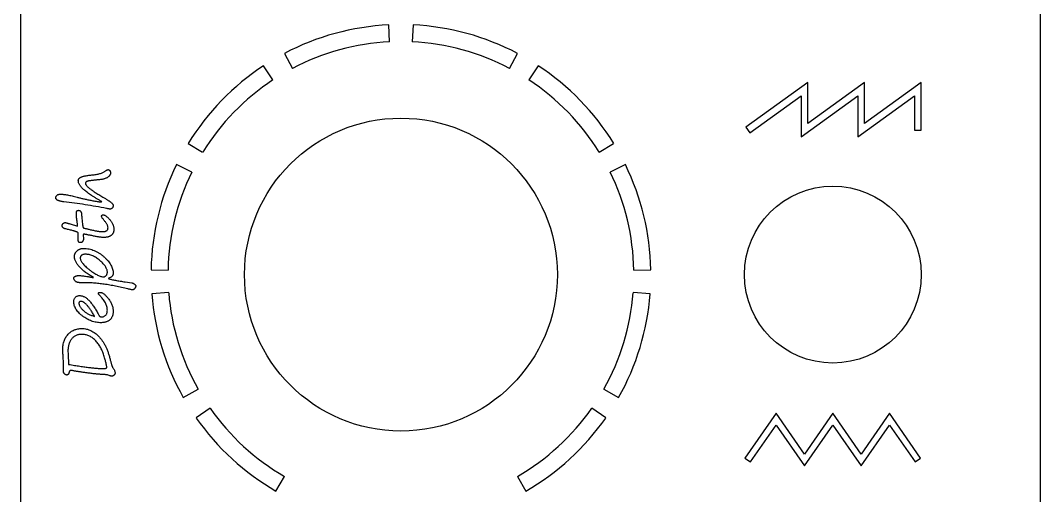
# Model space of a CAD drawing. Extents: x 87 to 117, y 47 to 176.
# Drawn here: x 86.72 to 116.72, y 135.49 to 149.46 of the extents above; entities that cross this region are included whole.
import ezdxf

# ---------------------------------------------------------------- set-up
doc = ezdxf.new("R2010")
doc.units = 0
doc.layers.get('0').update_dxf_attribs({"linetype": 'CONTINUOUS'})

msp = doc.modelspace()

# ---------------------------------------------------------------- linework, layer by layer
at = {"color": 7, "linetype": 'CONTINUOUS'}
for p, q in [((86.719, 172.625), (86.719, 50.625)), ((116.719, 50.625), (116.719, 172.625)), ((97.577, 148.827), (97.552, 149.327)), ((98.265, 149.327), (98.241, 148.827)), ((94.483, 148.488), (94.716, 148.046)), ((101.101, 148.046), (101.334, 148.488)), ((94.144, 147.708), (93.87, 148.126)), ((101.947, 148.126), (101.673, 147.708)), ((109.875, 147.631), (108.05, 146.317)), ((109.875, 146.431), (109.875, 147.631)), ((111.542, 147.631), (109.875, 146.431)), ((111.542, 146.431), (111.542, 147.631)), ((113.209, 147.631), (111.542, 146.431)), ((113.209, 146.235), (113.209, 147.631)), ((108.167, 146.154), (109.675, 147.24)), ((109.675, 146.04), (111.342, 147.24)), ((109.675, 147.24), (109.675, 146.04)), ((111.342, 146.04), (113.009, 147.24)), ((111.342, 147.24), (111.342, 146.04)), ((113.009, 147.24), (113.009, 146.235)), ((108.05, 146.317), (108.167, 146.154)), ((113.009, 146.235), (113.209, 146.235)), ((91.653, 145.844), (92.078, 145.581)), ((103.739, 145.581), (104.164, 145.844)), ((91.758, 145), (91.309, 145.22)), ((104.508, 145.22), (104.059, 145)), ((89.109, 144.132), (89.109, 144.136)), ((88.184, 143.475), (88.402, 143.411)), ((88.421, 142.984), (88.421, 143.19)), ((88.564, 143.149), (88.573, 143.049)), ((90.56, 142.128), (91.06, 142.118)), ((104.757, 142.118), (105.257, 142.128)), ((88.578, 141.748), (88.494, 141.747)), ((89.804, 141.771), (89.993, 141.741)), ((91.079, 141.455), (90.581, 141.416)), ((105.236, 141.416), (104.738, 141.455)), ((87.984, 139.136), (87.988, 139.278)), ((91.508, 138.372), (91.943, 138.618)), ((103.874, 138.618), (104.309, 138.372)), ((92.297, 138.056), (91.888, 137.77)), ((103.929, 137.77), (103.52, 138.056)), ((108.942, 137.911), (108.026, 136.592)), ((109.775, 136.711), (108.942, 137.911)), ((110.609, 137.911), (109.775, 136.711)), ((111.442, 136.711), (110.609, 137.911)), ((112.275, 137.911), (111.442, 136.711)), ((113.191, 136.592), (112.275, 137.911)), ((108.191, 136.478), (108.942, 137.56)), ((108.942, 137.56), (109.775, 136.36)), ((109.775, 136.36), (110.609, 137.56)), ((110.609, 137.56), (111.442, 136.36)), ((111.442, 136.36), (112.275, 137.56)), ((112.275, 137.56), (113.026, 136.478)), ((108.026, 136.592), (108.191, 136.478)), ((113.026, 136.478), (113.191, 136.592)), ((94.234, 135.62), (94.484, 136.053)), ((101.334, 136.053), (101.584, 135.62))]:
    msp.add_line(p, q, dxfattribs=at)
for centre, radius in [((97.909, 141.985), 4.6), ((110.609, 141.985), 2.6)]:
    msp.add_circle(centre, radius, dxfattribs=at)
for radius, start, end in [(7.35, 92.7778, 117.7778), (7.35, 62.2222, 87.2222), (6.85, 92.7778, 117.7778), (6.85, 62.2222, 87.2222), (7.35, 123.3333, 148.3333), (7.35, 31.6667, 56.6667), (6.85, 123.3333, 148.3333), (6.85, 31.6667, 56.6667), (7.35, 153.8889, 178.8889), (7.35, 1.1111, 26.1111), (6.85, 153.8889, 178.8889), (6.85, 1.1111, 26.1111), (7.35, 184.4444, 209.4444), (6.85, 184.4444, 209.4444), (6.85, 330.5556, 355.5556), (7.35, 330.5556, 355.5556), (6.85, 215, 240), (6.85, 300, 325), (7.35, 215, 240), (7.35, 300, 325)]:
    msp.add_arc((97.909, 141.985), radius, start, end, dxfattribs=at)
for points, knots in [([(88.421, 144.746), (88.421, 144.751), (88.422, 144.761), (88.425, 144.776), (88.431, 144.79), (88.439, 144.804), (88.45, 144.817), (88.462, 144.828), (88.478, 144.839), (88.495, 144.85), (88.517, 144.86), (88.544, 144.869), (88.577, 144.877), (88.615, 144.886), (88.658, 144.894), (88.707, 144.901), (88.762, 144.908), (88.801, 144.912), (88.821, 144.914)], [0, 0, 0, 0, 0.0330762, 0.0655449, 0.0985237, 0.1318061, 0.1660768, 0.2033226, 0.2427712, 0.2857338, 0.3353886, 0.3963584, 0.4678918, 0.5511278, 0.6458034, 0.7522691, 0.8698715, 1, 1, 1, 1]), ([(88.821, 144.914), (88.842, 144.916), (88.884, 144.92), (88.945, 144.93), (89, 144.94), (89.051, 144.953), (89.098, 144.969), (89.139, 144.985), (89.177, 145.004), (89.199, 145.019), (89.209, 145.026)], [0, 0, 0, 0, 0.159857, 0.308862, 0.447179, 0.576001, 0.6944, 0.804753, 0.906005, 1, 1, 1, 1]), ([(89.371, 144.978), (89.37, 144.972), (89.37, 144.959), (89.365, 144.941), (89.358, 144.923), (89.348, 144.906), (89.336, 144.889), (89.321, 144.872), (89.302, 144.857), (89.281, 144.842), (89.257, 144.827), (89.228, 144.815), (89.195, 144.804), (89.158, 144.794), (89.117, 144.785), (89.072, 144.778), (89.023, 144.771), (88.988, 144.768), (88.97, 144.767)], [0, 0, 0, 0, 0.038672, 0.076375, 0.115084, 0.155284, 0.197453, 0.242638, 0.290926, 0.3431, 0.400339, 0.463707, 0.533816, 0.611272, 0.696348, 0.789739, 0.890538, 1, 1, 1, 1]), ([(89.209, 145.026), (89.219, 145.033), (89.236, 145.045), (89.261, 145.059), (89.281, 145.069), (89.294, 145.07), (89.3, 145.071)], [0, 0, 0, 0, 0.340789, 0.617846, 0.835251, 1, 1, 1, 1]), ([(89.3, 145.071), (89.304, 145.071), (89.313, 145.07), (89.326, 145.063), (89.338, 145.054), (89.349, 145.041), (89.358, 145.027), (89.365, 145.011), (89.37, 144.995), (89.37, 144.984), (89.371, 144.978)], [0, 0, 0, 0, 0.10397, 0.209769, 0.328253, 0.46437, 0.604633, 0.737757, 0.868366, 1, 1, 1, 1]), ([(89.109, 144.136), (89.081, 144.151), (89.027, 144.181), (88.949, 144.226), (88.876, 144.269), (88.809, 144.312), (88.747, 144.353), (88.691, 144.394), (88.64, 144.434), (88.594, 144.472), (88.554, 144.51), (88.518, 144.546), (88.489, 144.582), (88.464, 144.617), (88.445, 144.65), (88.431, 144.683), (88.423, 144.714), (88.422, 144.735), (88.421, 144.746)], [0, 0, 0, 0, 0.100264, 0.194885, 0.284286, 0.368137, 0.44659, 0.520138, 0.588362, 0.651184, 0.709408, 0.762742, 0.811618, 0.855888, 0.896523, 0.933422, 0.967648, 1, 1, 1, 1]), ([(88.97, 144.767), (88.954, 144.766), (88.921, 144.763), (88.876, 144.759), (88.834, 144.754), (88.798, 144.749), (88.765, 144.745), (88.738, 144.74), (88.715, 144.736), (88.696, 144.731), (88.68, 144.726), (88.667, 144.72), (88.656, 144.713), (88.646, 144.706), (88.639, 144.697), (88.634, 144.688), (88.63, 144.678), (88.63, 144.671), (88.63, 144.667)], [0, 0, 0, 0, 0.1347089, 0.2567683, 0.3671234, 0.4658128, 0.5526616, 0.6271486, 0.6899989, 0.7405413, 0.7829751, 0.8211256, 0.8561868, 0.8870114, 0.9161208, 0.9440281, 0.9714853, 1, 1, 1, 1]), ([(88.63, 144.667), (88.631, 144.663), (88.632, 144.652), (88.639, 144.636), (88.65, 144.619), (88.665, 144.6), (88.684, 144.579), (88.709, 144.557), (88.736, 144.532), (88.769, 144.507), (88.805, 144.479), (88.846, 144.45), (88.891, 144.419), (88.941, 144.387), (88.995, 144.353), (89.053, 144.317), (89.115, 144.279), (89.158, 144.254), (89.181, 144.241)], [0, 0, 0, 0, 0.0199306, 0.0443872, 0.0730192, 0.1076722, 0.147738, 0.193732, 0.2460514, 0.3045462, 0.3689705, 0.4402054, 0.5174532, 0.6010973, 0.691041, 0.7876526, 0.890587, 1, 1, 1, 1]), ([(87.757, 144.236), (87.757, 144.243), (87.758, 144.257), (87.765, 144.278), (87.776, 144.297), (87.791, 144.315), (87.81, 144.331), (87.833, 144.342), (87.859, 144.348), (87.878, 144.349), (87.888, 144.349)], [0, 0, 0, 0, 0.109713, 0.218158, 0.331841, 0.454114, 0.580924, 0.710911, 0.848911, 1, 1, 1, 1]), ([(87.888, 144.349), (87.904, 144.349), (87.937, 144.348), (87.989, 144.344), (88.046, 144.337), (88.106, 144.327), (88.171, 144.315), (88.24, 144.299), (88.313, 144.282), (88.364, 144.268), (88.389, 144.261)], [0, 0, 0, 0, 0.093561, 0.196113, 0.307279, 0.42722, 0.556173, 0.69484, 0.842481, 1, 1, 1, 1]), ([(87.997, 144.125), (87.985, 144.126), (87.963, 144.129), (87.932, 144.134), (87.903, 144.139), (87.877, 144.146), (87.855, 144.152), (87.835, 144.159), (87.818, 144.167), (87.801, 144.178), (87.785, 144.192), (87.769, 144.208), (87.759, 144.222), (87.757, 144.232), (87.757, 144.236)], [0, 0, 0, 0, 0.125172, 0.238929, 0.343817, 0.437758, 0.521717, 0.59661, 0.661627, 0.719331, 0.815797, 0.893087, 0.953153, 1, 1, 1, 1]), ([(89.249, 143.929), (89.144, 143.949), (88.935, 143.989), (88.621, 144.041), (88.308, 144.087), (88.1, 144.112), (87.997, 144.125)], [0, 0, 0, 0, 0.253252, 0.504267, 0.753293, 1, 1, 1, 1]), ([(88.389, 144.261), (88.403, 144.257), (88.431, 144.249), (88.475, 144.239), (88.521, 144.227), (88.571, 144.216), (88.623, 144.204), (88.677, 144.193), (88.734, 144.181), (88.793, 144.17), (88.85, 144.159), (88.903, 144.149), (88.949, 144.14), (88.99, 144.134), (89.025, 144.128), (89.054, 144.124), (89.078, 144.122), (89.091, 144.122), (89.097, 144.121)], [0, 0, 0, 0, 0.058719, 0.121416, 0.187404, 0.257392, 0.331078, 0.408379, 0.489385, 0.574015, 0.656471, 0.730469, 0.796416, 0.853442, 0.902499, 0.943535, 0.975721, 1, 1, 1, 1]), ([(89.097, 144.121), (89.1, 144.122), (89.107, 144.123), (89.108, 144.129), (89.109, 144.132)], [0, 0, 0, 0, 0.513011, 1, 1, 1, 1]), ([(89.181, 144.241), (89.194, 144.233), (89.219, 144.219), (89.255, 144.197), (89.287, 144.177), (89.316, 144.159), (89.341, 144.142), (89.362, 144.127), (89.38, 144.113), (89.399, 144.098), (89.417, 144.08), (89.434, 144.058), (89.444, 144.038), (89.446, 144.024), (89.447, 144.017)], [0, 0, 0, 0, 0.128109, 0.244385, 0.35113, 0.446782, 0.530664, 0.605134, 0.667952, 0.721037, 0.809165, 0.882782, 0.945225, 1, 1, 1, 1]), ([(89.447, 144.017), (89.446, 144.01), (89.446, 143.996), (89.44, 143.977), (89.433, 143.958), (89.421, 143.943), (89.408, 143.929), (89.392, 143.92), (89.375, 143.913), (89.363, 143.913), (89.357, 143.913)], [0, 0, 0, 0, 0.13972, 0.269786, 0.397158, 0.526109, 0.650685, 0.766224, 0.881341, 1, 1, 1, 1]), ([(88.364, 143.758), (88.364, 143.769), (88.365, 143.79), (88.367, 143.818), (88.371, 143.839), (88.377, 143.854), (88.386, 143.864), (88.398, 143.87), (88.412, 143.874), (88.422, 143.874), (88.428, 143.875)], [0, 0, 0, 0, 0.225143, 0.406794, 0.542232, 0.639505, 0.718446, 0.801965, 0.893919, 1, 1, 1, 1]), ([(88.377, 143.607), (88.375, 143.621), (88.372, 143.649), (88.367, 143.689), (88.365, 143.724), (88.364, 143.747), (88.364, 143.758)], [0, 0, 0, 0, 0.289915, 0.551492, 0.788677, 1, 1, 1, 1]), ([(88.428, 143.875), (88.434, 143.874), (88.446, 143.874), (88.464, 143.868), (88.479, 143.859), (88.491, 143.846), (88.501, 143.83), (88.509, 143.81), (88.514, 143.787), (88.515, 143.77), (88.516, 143.761)], [0, 0, 0, 0, 0.119887, 0.22792, 0.333442, 0.442531, 0.558761, 0.686667, 0.833688, 1, 1, 1, 1]), ([(88.516, 143.761), (88.518, 143.737), (88.521, 143.69), (88.527, 143.622), (88.533, 143.556), (88.54, 143.504), (88.545, 143.464), (88.549, 143.439), (88.553, 143.417), (88.556, 143.399), (88.559, 143.384), (88.562, 143.373), (88.565, 143.365), (88.568, 143.359), (88.577, 143.357), (88.589, 143.352), (88.609, 143.347), (88.636, 143.34), (88.67, 143.331), (88.71, 143.322), (88.758, 143.311), (88.81, 143.299), (88.863, 143.287), (88.913, 143.277), (88.958, 143.269), (88.998, 143.261), (89.033, 143.255), (89.063, 143.251), (89.088, 143.249), (89.103, 143.248), (89.109, 143.248)], [0, 0, 0, 0, 0.074763, 0.146514, 0.215549, 0.281645, 0.31193, 0.338845, 0.36179, 0.381276, 0.396817, 0.409059, 0.417679, 0.422829, 0.430027, 0.44412, 0.465671, 0.494416, 0.530442, 0.573978, 0.624496, 0.682529, 0.741469, 0.794877, 0.842458, 0.884944, 0.92193, 0.953442, 0.979246, 1, 1, 1, 1]), ([(89.105, 143.698), (89.105, 143.705), (89.106, 143.717), (89.116, 143.732), (89.133, 143.741), (89.145, 143.741), (89.153, 143.742)], [0, 0, 0, 0, 0.26122, 0.482684, 0.715392, 1, 1, 1, 1]), ([(89.153, 143.742), (89.159, 143.741), (89.173, 143.74), (89.194, 143.733), (89.216, 143.722), (89.24, 143.707), (89.265, 143.687), (89.291, 143.663), (89.319, 143.635), (89.347, 143.603), (89.374, 143.569), (89.398, 143.534), (89.419, 143.499), (89.436, 143.464), (89.449, 143.428), (89.459, 143.392), (89.465, 143.356), (89.465, 143.331), (89.465, 143.319)], [0, 0, 0, 0, 0.035236, 0.074191, 0.11859, 0.168511, 0.224899, 0.288787, 0.359367, 0.437184, 0.516863, 0.592848, 0.665418, 0.735948, 0.803803, 0.869602, 0.935152, 1, 1, 1, 1]), ([(89.357, 143.913), (89.351, 143.913), (89.337, 143.913), (89.314, 143.917), (89.284, 143.922), (89.261, 143.926), (89.249, 143.929)], [0, 0, 0, 0, 0.15801, 0.377711, 0.659047, 1, 1, 1, 1]), ([(87.947, 143.423), (87.947, 143.43), (87.948, 143.443), (87.953, 143.461), (87.963, 143.477), (87.977, 143.49), (87.992, 143.5), (88.007, 143.508), (88.022, 143.513), (88.031, 143.514), (88.036, 143.514)], [0, 0, 0, 0, 0.146324, 0.279107, 0.410831, 0.545131, 0.677377, 0.796277, 0.902377, 1, 1, 1, 1]), ([(88.054, 143.328), (88.045, 143.331), (88.029, 143.335), (88.007, 143.342), (87.989, 143.352), (87.973, 143.363), (87.961, 143.376), (87.953, 143.39), (87.948, 143.406), (87.947, 143.417), (87.947, 143.423)], [0, 0, 0, 0, 0.168311, 0.31708, 0.451327, 0.57176, 0.681311, 0.78588, 0.890449, 1, 1, 1, 1]), ([(88.036, 143.514), (88.038, 143.514), (88.043, 143.513), (88.052, 143.511), (88.065, 143.508), (88.082, 143.504), (88.102, 143.498), (88.126, 143.492), (88.154, 143.484), (88.174, 143.478), (88.184, 143.475)], [0, 0, 0, 0, 0.036918, 0.097932, 0.183699, 0.297116, 0.433549, 0.597606, 0.786591, 1, 1, 1, 1]), ([(88.402, 143.411), (88.399, 143.445), (88.392, 143.51), (88.382, 143.575), (88.377, 143.607)], [0, 0, 0, 0, 0.515682, 1, 1, 1, 1]), ([(89.16, 143.606), (89.152, 143.616), (89.137, 143.632), (89.119, 143.657), (89.108, 143.678), (89.106, 143.692), (89.105, 143.698)], [0, 0, 0, 0, 0.339854, 0.6155, 0.833431, 1, 1, 1, 1]), ([(89.295, 143.365), (89.294, 143.373), (89.293, 143.389), (89.286, 143.414), (89.276, 143.441), (89.261, 143.47), (89.242, 143.501), (89.219, 143.535), (89.191, 143.57), (89.17, 143.594), (89.16, 143.606)], [0, 0, 0, 0, 0.081637, 0.172035, 0.275365, 0.391053, 0.52089, 0.665867, 0.825335, 1, 1, 1, 1]), ([(88.421, 143.19), (88.421, 143.193), (88.42, 143.2), (88.417, 143.21), (88.41, 143.219), (88.403, 143.226), (88.395, 143.231), (88.386, 143.236), (88.374, 143.241), (88.359, 143.247), (88.341, 143.253), (88.321, 143.259), (88.297, 143.266), (88.244, 143.281), (88.163, 143.303), (88.09, 143.32), (88.054, 143.328)], [0, 0, 0, 0, 0.024957, 0.050556, 0.077252, 0.10612, 0.124519, 0.149952, 0.181929, 0.220922, 0.267029, 0.319826, 0.380018, 0.446709, 0.725746, 1, 1, 1, 1]), ([(88.579, 143.172), (88.577, 143.172), (88.572, 143.171), (88.567, 143.166), (88.564, 143.158), (88.564, 143.152), (88.564, 143.149)], [0, 0, 0, 0, 0.222352, 0.423195, 0.677559, 1, 1, 1, 1]), ([(88.845, 143.125), (88.827, 143.129), (88.794, 143.136), (88.747, 143.145), (88.706, 143.153), (88.67, 143.16), (88.639, 143.165), (88.614, 143.169), (88.595, 143.172), (88.584, 143.172), (88.579, 143.172)], [0, 0, 0, 0, 0.199022, 0.376452, 0.533379, 0.668939, 0.782752, 0.876143, 0.948224, 1, 1, 1, 1]), ([(89.172, 143.077), (89.163, 143.077), (89.143, 143.078), (89.111, 143.08), (89.075, 143.084), (89.036, 143.089), (88.993, 143.096), (88.947, 143.104), (88.897, 143.114), (88.862, 143.121), (88.845, 143.125)], [0, 0, 0, 0, 0.084978, 0.181738, 0.289653, 0.40876, 0.538998, 0.680699, 0.834648, 1, 1, 1, 1]), ([(89.109, 143.248), (89.118, 143.248), (89.135, 143.249), (89.16, 143.25), (89.182, 143.252), (89.201, 143.255), (89.219, 143.259), (89.234, 143.264), (89.247, 143.27), (89.261, 143.279), (89.275, 143.293), (89.287, 143.314), (89.293, 143.338), (89.294, 143.356), (89.295, 143.365)], [0, 0, 0, 0, 0.105852, 0.202386, 0.291075, 0.369751, 0.44079, 0.502887, 0.55865, 0.607896, 0.70019, 0.792365, 0.890243, 1, 1, 1, 1]), ([(89.465, 143.319), (89.465, 143.309), (89.465, 143.29), (89.462, 143.263), (89.456, 143.237), (89.448, 143.214), (89.438, 143.191), (89.425, 143.172), (89.41, 143.153), (89.392, 143.137), (89.373, 143.123), (89.351, 143.111), (89.327, 143.1), (89.3, 143.092), (89.271, 143.085), (89.241, 143.081), (89.207, 143.078), (89.184, 143.077), (89.172, 143.077)], [0, 0, 0, 0, 0.067581, 0.13078, 0.191004, 0.248595, 0.303522, 0.357824, 0.411622, 0.465675, 0.521339, 0.578447, 0.638632, 0.702479, 0.769656, 0.841427, 0.918125, 1, 1, 1, 1]), ([(88.476, 142.925), (88.472, 142.925), (88.464, 142.926), (88.452, 142.928), (88.443, 142.933), (88.435, 142.94), (88.428, 142.948), (88.424, 142.959), (88.422, 142.971), (88.421, 142.979), (88.421, 142.984)], [0, 0, 0, 0, 0.141778, 0.264192, 0.379207, 0.488697, 0.598659, 0.716864, 0.851807, 1, 1, 1, 1]), ([(88.573, 143.049), (88.573, 143.039), (88.572, 143.021), (88.568, 142.995), (88.56, 142.974), (88.55, 142.956), (88.536, 142.942), (88.519, 142.932), (88.498, 142.926), (88.484, 142.926), (88.476, 142.925)], [0, 0, 0, 0, 0.161085, 0.304232, 0.42963, 0.543401, 0.650124, 0.757925, 0.873423, 1, 1, 1, 1]), ([(88.307, 142.518), (88.307, 142.526), (88.308, 142.542), (88.312, 142.565), (88.317, 142.588), (88.326, 142.61), (88.337, 142.63), (88.35, 142.65), (88.366, 142.669), (88.384, 142.686), (88.403, 142.702), (88.424, 142.716), (88.446, 142.728), (88.47, 142.738), (88.494, 142.745), (88.52, 142.751), (88.547, 142.754), (88.565, 142.754), (88.575, 142.754)], [0, 0, 0, 0, 0.061179, 0.120725, 0.179288, 0.237823, 0.29582, 0.354931, 0.416282, 0.47899, 0.543116, 0.605947, 0.669289, 0.732116, 0.796931, 0.862407, 0.929888, 1, 1, 1, 1]), ([(88.87, 141.9), (88.848, 141.912), (88.806, 141.936), (88.745, 141.974), (88.688, 142.012), (88.634, 142.051), (88.584, 142.09), (88.538, 142.13), (88.495, 142.17), (88.456, 142.211), (88.422, 142.252), (88.391, 142.291), (88.365, 142.331), (88.344, 142.369), (88.328, 142.407), (88.316, 142.445), (88.309, 142.481), (88.308, 142.506), (88.307, 142.518)], [0, 0, 0, 0, 0.085598, 0.168024, 0.247182, 0.323276, 0.396573, 0.466866, 0.534319, 0.599592, 0.661433, 0.719266, 0.773116, 0.823746, 0.871365, 0.916122, 0.958892, 1, 1, 1, 1]), ([(88.634, 142.583), (88.622, 142.583), (88.6, 142.583), (88.569, 142.577), (88.541, 142.568), (88.519, 142.555), (88.501, 142.539), (88.487, 142.521), (88.48, 142.501), (88.479, 142.487), (88.478, 142.48)], [0, 0, 0, 0, 0.168228, 0.318757, 0.45429, 0.579327, 0.69225, 0.796199, 0.896687, 1, 1, 1, 1]), ([(88.575, 142.754), (88.602, 142.754), (88.656, 142.752), (88.737, 142.74), (88.815, 142.721), (88.892, 142.694), (88.966, 142.659), (89.039, 142.617), (89.109, 142.567), (89.177, 142.51), (89.239, 142.45), (89.294, 142.389), (89.341, 142.329), (89.379, 142.268), (89.409, 142.209), (89.43, 142.149), (89.444, 142.09), (89.446, 142.05), (89.447, 142.031)], [0, 0, 0, 0, 0.066624, 0.132404, 0.19767, 0.263409, 0.329864, 0.398058, 0.468106, 0.540843, 0.612466, 0.679049, 0.740781, 0.798444, 0.852577, 0.903523, 0.952379, 1, 1, 1, 1]), ([(89.276, 142.065), (89.275, 142.077), (89.274, 142.103), (89.262, 142.141), (89.245, 142.18), (89.222, 142.222), (89.19, 142.263), (89.153, 142.307), (89.109, 142.352), (89.059, 142.397), (89.006, 142.44), (88.953, 142.478), (88.899, 142.51), (88.846, 142.537), (88.792, 142.558), (88.739, 142.573), (88.686, 142.582), (88.651, 142.583), (88.634, 142.583)], [0, 0, 0, 0, 0.041896, 0.086556, 0.134946, 0.188462, 0.247228, 0.312388, 0.383547, 0.461221, 0.54017, 0.614973, 0.685909, 0.753187, 0.817751, 0.879975, 0.940671, 1, 1, 1, 1]), ([(88.478, 142.48), (88.479, 142.467), (88.481, 142.442), (88.495, 142.402), (88.516, 142.361), (88.547, 142.319), (88.585, 142.274), (88.632, 142.227), (88.686, 142.177), (88.748, 142.128), (88.812, 142.08), (88.874, 142.037), (88.932, 142.001), (88.987, 141.972), (89.037, 141.948), (89.084, 141.932), (89.128, 141.921), (89.156, 141.92), (89.169, 141.919)], [0, 0, 0, 0, 0.039387, 0.082953, 0.132331, 0.188111, 0.251336, 0.32198, 0.401063, 0.488617, 0.576368, 0.657121, 0.730408, 0.796886, 0.856686, 0.909915, 0.957539, 1, 1, 1, 1]), ([(88.288, 141.885), (88.289, 141.889), (88.29, 141.898), (88.298, 141.911), (88.31, 141.923), (88.327, 141.934), (88.347, 141.945), (88.373, 141.952), (88.401, 141.956), (88.422, 141.957), (88.433, 141.957)], [0, 0, 0, 0, 0.074261, 0.154923, 0.250998, 0.366864, 0.499743, 0.64807, 0.813042, 1, 1, 1, 1]), ([(88.433, 141.957), (88.45, 141.957), (88.486, 141.956), (88.542, 141.951), (88.604, 141.943), (88.647, 141.936), (88.669, 141.933)], [0, 0, 0, 0, 0.21603, 0.455172, 0.715581, 1, 1, 1, 1]), ([(88.669, 141.933), (88.683, 141.93), (88.709, 141.925), (88.745, 141.919), (88.777, 141.913), (88.805, 141.909), (88.828, 141.905), (88.846, 141.902), (88.859, 141.901), (88.867, 141.9), (88.87, 141.9)], [0, 0, 0, 0, 0.205865, 0.389436, 0.549034, 0.686348, 0.800175, 0.890054, 0.956052, 1, 1, 1, 1]), ([(89.169, 141.919), (89.175, 141.919), (89.188, 141.921), (89.206, 141.929), (89.224, 141.942), (89.241, 141.96), (89.257, 141.982), (89.268, 142.007), (89.275, 142.035), (89.275, 142.055), (89.276, 142.065)], [0, 0, 0, 0, 0.093961, 0.192034, 0.302745, 0.430024, 0.56567, 0.703332, 0.846662, 1, 1, 1, 1]), ([(89.447, 142.031), (89.446, 142.022), (89.445, 142.004), (89.44, 141.979), (89.429, 141.957), (89.415, 141.938), (89.395, 141.92), (89.37, 141.903), (89.338, 141.886), (89.314, 141.875), (89.301, 141.869)], [0, 0, 0, 0, 0.11717, 0.2253, 0.326416, 0.425478, 0.533368, 0.664766, 0.819936, 1, 1, 1, 1]), ([(88.494, 141.747), (88.486, 141.747), (88.469, 141.747), (88.445, 141.748), (88.422, 141.751), (88.401, 141.756), (88.383, 141.761), (88.366, 141.768), (88.35, 141.777), (88.333, 141.79), (88.316, 141.808), (88.3, 141.832), (88.29, 141.858), (88.289, 141.876), (88.288, 141.885)], [0, 0, 0, 0, 0.093779, 0.181321, 0.263005, 0.338249, 0.408369, 0.474273, 0.53679, 0.595398, 0.705419, 0.807093, 0.903505, 1, 1, 1, 1]), ([(89.877, 141.564), (89.816, 141.579), (89.697, 141.608), (89.521, 141.645), (89.35, 141.677), (89.185, 141.703), (89.025, 141.723), (88.871, 141.737), (88.723, 141.746), (88.626, 141.747), (88.578, 141.748)], [0, 0, 0, 0, 0.142381, 0.27942, 0.411597, 0.538603, 0.660987, 0.778617, 0.891423, 1, 1, 1, 1]), ([(89.301, 141.869), (89.317, 141.864), (89.35, 141.855), (89.401, 141.842), (89.457, 141.83), (89.518, 141.818), (89.583, 141.806), (89.653, 141.794), (89.727, 141.782), (89.778, 141.775), (89.804, 141.771)], [0, 0, 0, 0, 0.095464, 0.198618, 0.310651, 0.431625, 0.560553, 0.698591, 0.845004, 1, 1, 1, 1]), ([(89.993, 141.741), (89.999, 141.74), (90.013, 141.737), (90.033, 141.729), (90.053, 141.718), (90.071, 141.705), (90.088, 141.691), (90.101, 141.677), (90.109, 141.663), (90.111, 141.654), (90.111, 141.649)], [0, 0, 0, 0, 0.1300421, 0.265248, 0.4066847, 0.5580338, 0.7008773, 0.820869, 0.9177155, 1, 1, 1, 1]), ([(90.111, 141.649), (90.111, 141.644), (90.11, 141.632), (90.104, 141.615), (90.093, 141.597), (90.08, 141.579), (90.066, 141.562), (90.053, 141.55), (90.041, 141.541), (90.032, 141.54), (90.029, 141.539)], [0, 0, 0, 0, 0.111836, 0.237189, 0.380621, 0.54417, 0.701447, 0.829381, 0.926261, 1, 1, 1, 1]), ([(88.288, 141.196), (88.289, 141.208), (88.29, 141.231), (88.299, 141.265), (88.315, 141.295), (88.336, 141.321), (88.362, 141.342), (88.39, 141.357), (88.422, 141.367), (88.444, 141.368), (88.455, 141.368)], [0, 0, 0, 0, 0.136797, 0.263482, 0.386931, 0.512114, 0.636593, 0.756117, 0.875353, 1, 1, 1, 1]), ([(88.455, 141.368), (88.468, 141.368), (88.493, 141.367), (88.531, 141.359), (88.569, 141.347), (88.606, 141.33), (88.642, 141.308), (88.679, 141.28), (88.714, 141.248), (88.749, 141.212), (88.784, 141.171), (88.819, 141.127), (88.854, 141.08), (88.888, 141.029), (88.923, 140.976), (88.957, 140.919), (88.991, 140.858), (89.013, 140.817), (89.024, 140.795)], [0, 0, 0, 0, 0.045436, 0.090939, 0.13752, 0.185496, 0.235959, 0.289464, 0.345984, 0.406149, 0.469712, 0.536253, 0.605651, 0.678001, 0.753577, 0.832436, 0.914761, 1, 1, 1, 1]), ([(89.01, 141.431), (89.01, 141.436), (89.011, 141.446), (89.023, 141.457), (89.04, 141.462), (89.053, 141.463), (89.06, 141.463)], [0, 0, 0, 0, 0.213642, 0.420293, 0.671016, 1, 1, 1, 1]), ([(89.042, 141.381), (89.037, 141.386), (89.028, 141.395), (89.018, 141.409), (89.012, 141.42), (89.01, 141.428), (89.01, 141.431)], [0, 0, 0, 0, 0.345958, 0.625597, 0.839863, 1, 1, 1, 1]), ([(89.276, 140.935), (89.275, 140.953), (89.274, 140.99), (89.262, 141.046), (89.243, 141.101), (89.218, 141.157), (89.185, 141.214), (89.144, 141.269), (89.096, 141.326), (89.061, 141.362), (89.042, 141.381)], [0, 0, 0, 0, 0.106372, 0.214623, 0.327663, 0.446284, 0.571263, 0.704865, 0.847828, 1, 1, 1, 1]), ([(89.06, 141.463), (89.069, 141.463), (89.087, 141.461), (89.115, 141.452), (89.143, 141.438), (89.173, 141.417), (89.204, 141.392), (89.237, 141.36), (89.27, 141.323), (89.304, 141.282), (89.337, 141.238), (89.366, 141.192), (89.391, 141.145), (89.412, 141.099), (89.427, 141.052), (89.438, 141.004), (89.445, 140.956), (89.446, 140.924), (89.447, 140.908)], [0, 0, 0, 0, 0.036082, 0.075706, 0.119929, 0.169868, 0.22579, 0.288149, 0.357272, 0.433662, 0.512032, 0.587022, 0.65983, 0.730325, 0.79886, 0.866217, 0.93317, 1, 1, 1, 1]), ([(90.029, 141.539), (90.019, 141.539), (89.997, 141.54), (89.962, 141.545), (89.921, 141.553), (89.892, 141.561), (89.877, 141.564)], [0, 0, 0, 0, 0.1943996, 0.425223, 0.693657, 1, 1, 1, 1]), ([(89.088, 140.571), (89.064, 140.571), (89.017, 140.572), (88.947, 140.582), (88.877, 140.598), (88.809, 140.619), (88.741, 140.647), (88.675, 140.681), (88.609, 140.721), (88.545, 140.766), (88.486, 140.815), (88.433, 140.865), (88.389, 140.917), (88.352, 140.971), (88.323, 141.025), (88.303, 141.081), (88.291, 141.138), (88.289, 141.176), (88.288, 141.196)], [0, 0, 0, 0, 0.064196, 0.127808, 0.191876, 0.256554, 0.322388, 0.389839, 0.459199, 0.530984, 0.601528, 0.667383, 0.729064, 0.787198, 0.842294, 0.895694, 0.947801, 1, 1, 1, 1]), ([(88.5, 141.197), (88.495, 141.197), (88.486, 141.197), (88.474, 141.194), (88.464, 141.19), (88.455, 141.184), (88.448, 141.176), (88.444, 141.166), (88.441, 141.154), (88.44, 141.146), (88.44, 141.141)], [0, 0, 0, 0, 0.149039, 0.281878, 0.39948, 0.510963, 0.62118, 0.733021, 0.860434, 1, 1, 1, 1]), ([(88.44, 141.141), (88.441, 141.133), (88.441, 141.116), (88.448, 141.091), (88.459, 141.065), (88.474, 141.039), (88.493, 141.011), (88.516, 140.984), (88.543, 140.955), (88.574, 140.926), (88.608, 140.897), (88.644, 140.87), (88.683, 140.846), (88.723, 140.824), (88.765, 140.804), (88.808, 140.786), (88.854, 140.77), (88.885, 140.762), (88.901, 140.758)], [0, 0, 0, 0, 0.038639, 0.079291, 0.122884, 0.171222, 0.223573, 0.280922, 0.343368, 0.411786, 0.48278, 0.553959, 0.625726, 0.697823, 0.771116, 0.846096, 0.921965, 1, 1, 1, 1]), ([(88.901, 140.758), (88.891, 140.775), (88.871, 140.81), (88.841, 140.86), (88.812, 140.906), (88.783, 140.949), (88.756, 140.989), (88.728, 141.025), (88.702, 141.058), (88.677, 141.087), (88.652, 141.113), (88.628, 141.135), (88.605, 141.154), (88.583, 141.17), (88.561, 141.182), (88.54, 141.191), (88.52, 141.196), (88.506, 141.197), (88.5, 141.197)], [0, 0, 0, 0, 0.100175, 0.195028, 0.284842, 0.368587, 0.447792, 0.521053, 0.589218, 0.652674, 0.710846, 0.764241, 0.812758, 0.857318, 0.897832, 0.934496, 0.968413, 1, 1, 1, 1]), ([(89.024, 140.795), (89.029, 140.787), (89.037, 140.772), (89.054, 140.755), (89.073, 140.743), (89.087, 140.742), (89.094, 140.742)], [0, 0, 0, 0, 0.29623, 0.552297, 0.776091, 1, 1, 1, 1]), ([(89.447, 140.908), (89.446, 140.895), (89.446, 140.87), (89.441, 140.832), (89.434, 140.798), (89.423, 140.765), (89.41, 140.735), (89.394, 140.707), (89.375, 140.681), (89.352, 140.658), (89.327, 140.638), (89.3, 140.62), (89.27, 140.605), (89.238, 140.592), (89.204, 140.583), (89.167, 140.576), (89.128, 140.572), (89.101, 140.571), (89.088, 140.571)], [0, 0, 0, 0, 0.069986, 0.136688, 0.200076, 0.26073, 0.319313, 0.37629, 0.433405, 0.490735, 0.548329, 0.60608, 0.665554, 0.726455, 0.790209, 0.856507, 0.926308, 1, 1, 1, 1]), ([(89.094, 140.742), (89.107, 140.742), (89.132, 140.743), (89.168, 140.753), (89.2, 140.768), (89.227, 140.79), (89.249, 140.817), (89.265, 140.852), (89.274, 140.891), (89.275, 140.92), (89.276, 140.935)], [0, 0, 0, 0, 0.130412, 0.250605, 0.365602, 0.479146, 0.595461, 0.71711, 0.850916, 1, 1, 1, 1]), ([(87.965, 139.781), (87.966, 139.804), (87.967, 139.848), (87.974, 139.913), (87.986, 139.975), (88.003, 140.033), (88.025, 140.088), (88.052, 140.139), (88.083, 140.187), (88.119, 140.231), (88.159, 140.271), (88.202, 140.305), (88.249, 140.335), (88.299, 140.358), (88.351, 140.377), (88.407, 140.39), (88.466, 140.399), (88.506, 140.399), (88.526, 140.4)], [0, 0, 0, 0, 0.072589, 0.1418, 0.208298, 0.272378, 0.334814, 0.396044, 0.456406, 0.517147, 0.577143, 0.635959, 0.693969, 0.752375, 0.811337, 0.87193, 0.934648, 1, 1, 1, 1]), ([(88.521, 140.229), (88.506, 140.229), (88.476, 140.228), (88.434, 140.222), (88.393, 140.211), (88.355, 140.197), (88.32, 140.178), (88.286, 140.155), (88.255, 140.128), (88.227, 140.097), (88.201, 140.062), (88.178, 140.025), (88.16, 139.985), (88.144, 139.943), (88.132, 139.898), (88.124, 139.85), (88.118, 139.799), (88.118, 139.765), (88.117, 139.747)], [0, 0, 0, 0, 0.063421, 0.124061, 0.182573, 0.240077, 0.296569, 0.353356, 0.411652, 0.471342, 0.532178, 0.593338, 0.655462, 0.718908, 0.784959, 0.853595, 0.924857, 1, 1, 1, 1]), ([(89.257, 139.268), (89.256, 139.274), (89.256, 139.289), (89.251, 139.316), (89.244, 139.348), (89.236, 139.388), (89.223, 139.434), (89.209, 139.486), (89.192, 139.545), (89.173, 139.61), (89.152, 139.676), (89.127, 139.74), (89.099, 139.801), (89.068, 139.859), (89.035, 139.913), (88.998, 139.965), (88.959, 140.013), (88.917, 140.057), (88.873, 140.097), (88.827, 140.133), (88.78, 140.162), (88.731, 140.187), (88.68, 140.206), (88.628, 140.219), (88.575, 140.228), (88.539, 140.229), (88.521, 140.229)], [0, 0, 0, 0, 0.014896, 0.034969, 0.060461, 0.091176, 0.127019, 0.168334, 0.215183, 0.267142, 0.320998, 0.3735, 0.424305, 0.473786, 0.52243, 0.570065, 0.617141, 0.663673, 0.709119, 0.752825, 0.795019, 0.836325, 0.876956, 0.917719, 0.9585, 1, 1, 1, 1]), ([(88.526, 140.4), (88.549, 140.399), (88.595, 140.398), (88.662, 140.386), (88.728, 140.367), (88.792, 140.34), (88.854, 140.306), (88.915, 140.264), (88.975, 140.215), (89.032, 140.158), (89.087, 140.095), (89.138, 140.024), (89.186, 139.947), (89.229, 139.864), (89.269, 139.775), (89.305, 139.679), (89.337, 139.576), (89.354, 139.506), (89.363, 139.469)], [0, 0, 0, 0, 0.0508641, 0.1010293, 0.1513997, 0.2027588, 0.2550967, 0.3096714, 0.366812, 0.426663, 0.4891622, 0.5533624, 0.6201035, 0.6894326, 0.7617773, 0.8376056, 0.9168711, 1, 1, 1, 1]), ([(87.978, 139.54), (87.977, 139.553), (87.975, 139.578), (87.973, 139.614), (87.971, 139.648), (87.969, 139.68), (87.967, 139.708), (87.966, 139.735), (87.966, 139.759), (87.966, 139.774), (87.965, 139.781)], [0, 0, 0, 0, 0.161342, 0.312795, 0.454281, 0.584662, 0.70394, 0.813298, 0.911572, 1, 1, 1, 1]), ([(87.988, 139.278), (87.988, 139.296), (87.988, 139.334), (87.986, 139.396), (87.983, 139.465), (87.98, 139.514), (87.978, 139.54)], [0, 0, 0, 0, 0.204143, 0.438992, 0.704655, 1, 1, 1, 1]), ([(88.117, 139.747), (88.118, 139.724), (88.118, 139.675), (88.121, 139.599), (88.125, 139.516), (88.129, 139.459), (88.131, 139.429)], [0, 0, 0, 0, 0.218249, 0.457145, 0.717671, 1, 1, 1, 1]), ([(88.131, 139.429), (88.132, 139.415), (88.135, 139.388), (88.136, 139.361), (88.136, 139.347)], [0, 0, 0, 0, 0.502129, 1, 1, 1, 1]), ([(88.136, 139.347), (88.166, 139.342), (88.223, 139.332), (88.308, 139.318), (88.39, 139.305), (88.468, 139.293), (88.543, 139.281), (88.615, 139.271), (88.683, 139.262), (88.748, 139.254), (88.81, 139.246), (88.869, 139.24), (88.924, 139.235), (88.976, 139.23), (89.024, 139.227), (89.069, 139.225), (89.111, 139.223), (89.138, 139.223), (89.151, 139.223)], [0, 0, 0, 0, 0.087379, 0.171707, 0.252461, 0.329929, 0.404113, 0.474686, 0.542268, 0.606286, 0.667033, 0.724479, 0.778664, 0.829594, 0.876965, 0.92139, 0.9623, 1, 1, 1, 1]), ([(89.151, 139.223), (89.161, 139.223), (89.18, 139.223), (89.207, 139.225), (89.23, 139.229), (89.243, 139.234), (89.25, 139.236)], [0, 0, 0, 0, 0.3059713, 0.5742652, 0.8037316, 1, 1, 1, 1]), ([(89.25, 139.236), (89.252, 139.24), (89.257, 139.25), (89.257, 139.261), (89.257, 139.268)], [0, 0, 0, 0, 0.398267, 1, 1, 1, 1]), ([(89.363, 139.469), (89.367, 139.455), (89.373, 139.428), (89.384, 139.389), (89.394, 139.354), (89.405, 139.322), (89.415, 139.294), (89.426, 139.27), (89.436, 139.248), (89.444, 139.236), (89.448, 139.23)], [0, 0, 0, 0, 0.171473, 0.328587, 0.473061, 0.604552, 0.722472, 0.82678, 0.919498, 1, 1, 1, 1]), ([(89.448, 139.23), (89.456, 139.217), (89.472, 139.193), (89.489, 139.157), (89.501, 139.124), (89.503, 139.103), (89.503, 139.093)], [0, 0, 0, 0, 0.310811, 0.576284, 0.804664, 1, 1, 1, 1]), ([(88.087, 139.033), (88.081, 139.033), (88.069, 139.034), (88.051, 139.041), (88.034, 139.051), (88.018, 139.065), (88.003, 139.082), (87.992, 139.099), (87.986, 139.117), (87.985, 139.13), (87.984, 139.136)], [0, 0, 0, 0, 0.111474, 0.227208, 0.353348, 0.494377, 0.633989, 0.763666, 0.882935, 1, 1, 1, 1]), ([(88.152, 139.119), (88.151, 139.112), (88.148, 139.099), (88.142, 139.082), (88.135, 139.067), (88.127, 139.054), (88.118, 139.045), (88.109, 139.038), (88.098, 139.034), (88.091, 139.033), (88.087, 139.033)], [0, 0, 0, 0, 0.178406, 0.33541, 0.475493, 0.599063, 0.70711, 0.807415, 0.902446, 1, 1, 1, 1]), ([(88.203, 139.166), (88.197, 139.165), (88.186, 139.164), (88.17, 139.154), (88.158, 139.139), (88.155, 139.126), (88.152, 139.119)], [0, 0, 0, 0, 0.239145, 0.465027, 0.706424, 1, 1, 1, 1]), ([(88.335, 139.146), (88.321, 139.149), (88.294, 139.154), (88.257, 139.161), (88.228, 139.165), (88.211, 139.165), (88.203, 139.166)], [0, 0, 0, 0, 0.336751, 0.616101, 0.837609, 1, 1, 1, 1]), ([(89.09, 139.052), (89.08, 139.052), (89.057, 139.054), (89.021, 139.056), (88.98, 139.06), (88.935, 139.064), (88.885, 139.07), (88.83, 139.076), (88.771, 139.083), (88.709, 139.091), (88.647, 139.099), (88.588, 139.107), (88.535, 139.115), (88.485, 139.122), (88.441, 139.128), (88.402, 139.135), (88.367, 139.14), (88.345, 139.145), (88.335, 139.146)], [0, 0, 0, 0, 0.041764, 0.089826, 0.14342, 0.203331, 0.269563, 0.341734, 0.419848, 0.503906, 0.588014, 0.665838, 0.737098, 0.802462, 0.861157, 0.913693, 0.959949, 1, 1, 1, 1]), ([(89.347, 139.013), (89.332, 139.018), (89.302, 139.03), (89.262, 139.038), (89.225, 139.043), (89.188, 139.046), (89.142, 139.05), (89.109, 139.051), (89.09, 139.052)], [0, 0, 0, 0, 0.184803, 0.364433, 0.47139, 0.612046, 0.789036, 1, 1, 1, 1]), ([(89.398, 138.995), (89.396, 138.995), (89.39, 138.996), (89.379, 139), (89.364, 139.005), (89.353, 139.01), (89.347, 139.013)], [0, 0, 0, 0, 0.131165, 0.339255, 0.627602, 1, 1, 1, 1]), ([(89.503, 139.093), (89.503, 139.086), (89.502, 139.074), (89.494, 139.056), (89.481, 139.039), (89.463, 139.024), (89.445, 139.012), (89.428, 139.002), (89.413, 138.996), (89.403, 138.995), (89.398, 138.995)], [0, 0, 0, 0, 0.122401, 0.245645, 0.381442, 0.534151, 0.685118, 0.809913, 0.91459, 1, 1, 1, 1])]:
    msp.add_open_spline(points, degree=3, knots=knots, dxfattribs=at)

doc.saveas('drawing.dxf')
